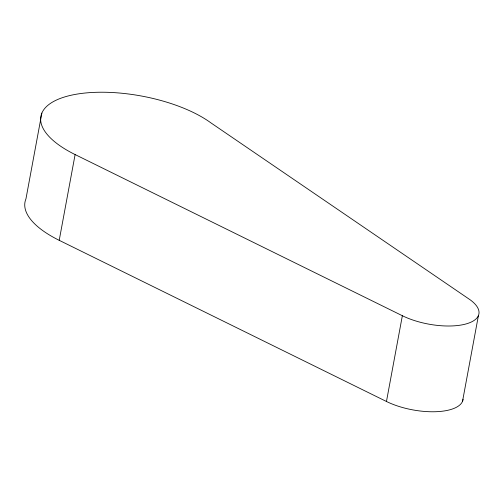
<?xml version="1.0" encoding="UTF-8"?>
<svg xmlns="http://www.w3.org/2000/svg" width="504" height="504" viewBox="0 0 504 504"><rect width="100%" height="100%" fill="white"/><g stroke="black" fill="none" stroke-linecap="round" stroke-linejoin="round"><path stroke-width="0.76" d="M41.851 113.11L25.956 198.872A95.256 38.291 10.5 0 0 59.214 240.326L386.461 401.486A47.628 19.146 10.5 0 0 435.242 411.736A47.628 19.146 10.5 0 0 463.081 399.256M59.214 240.326L75.109 154.564A95.256 38.291 10.5 0 1 70.207 95.451A95.256 38.291 10.5 0 1 210.779 122.781L470.194 299.836A47.628 19.146 10.5 0 1 464.247 324.4A47.628 19.146 10.5 0 1 402.356 315.724L75.109 154.564M386.461 401.486L402.356 315.724M462.527 401.335L478.422 315.573"/></g></svg>
